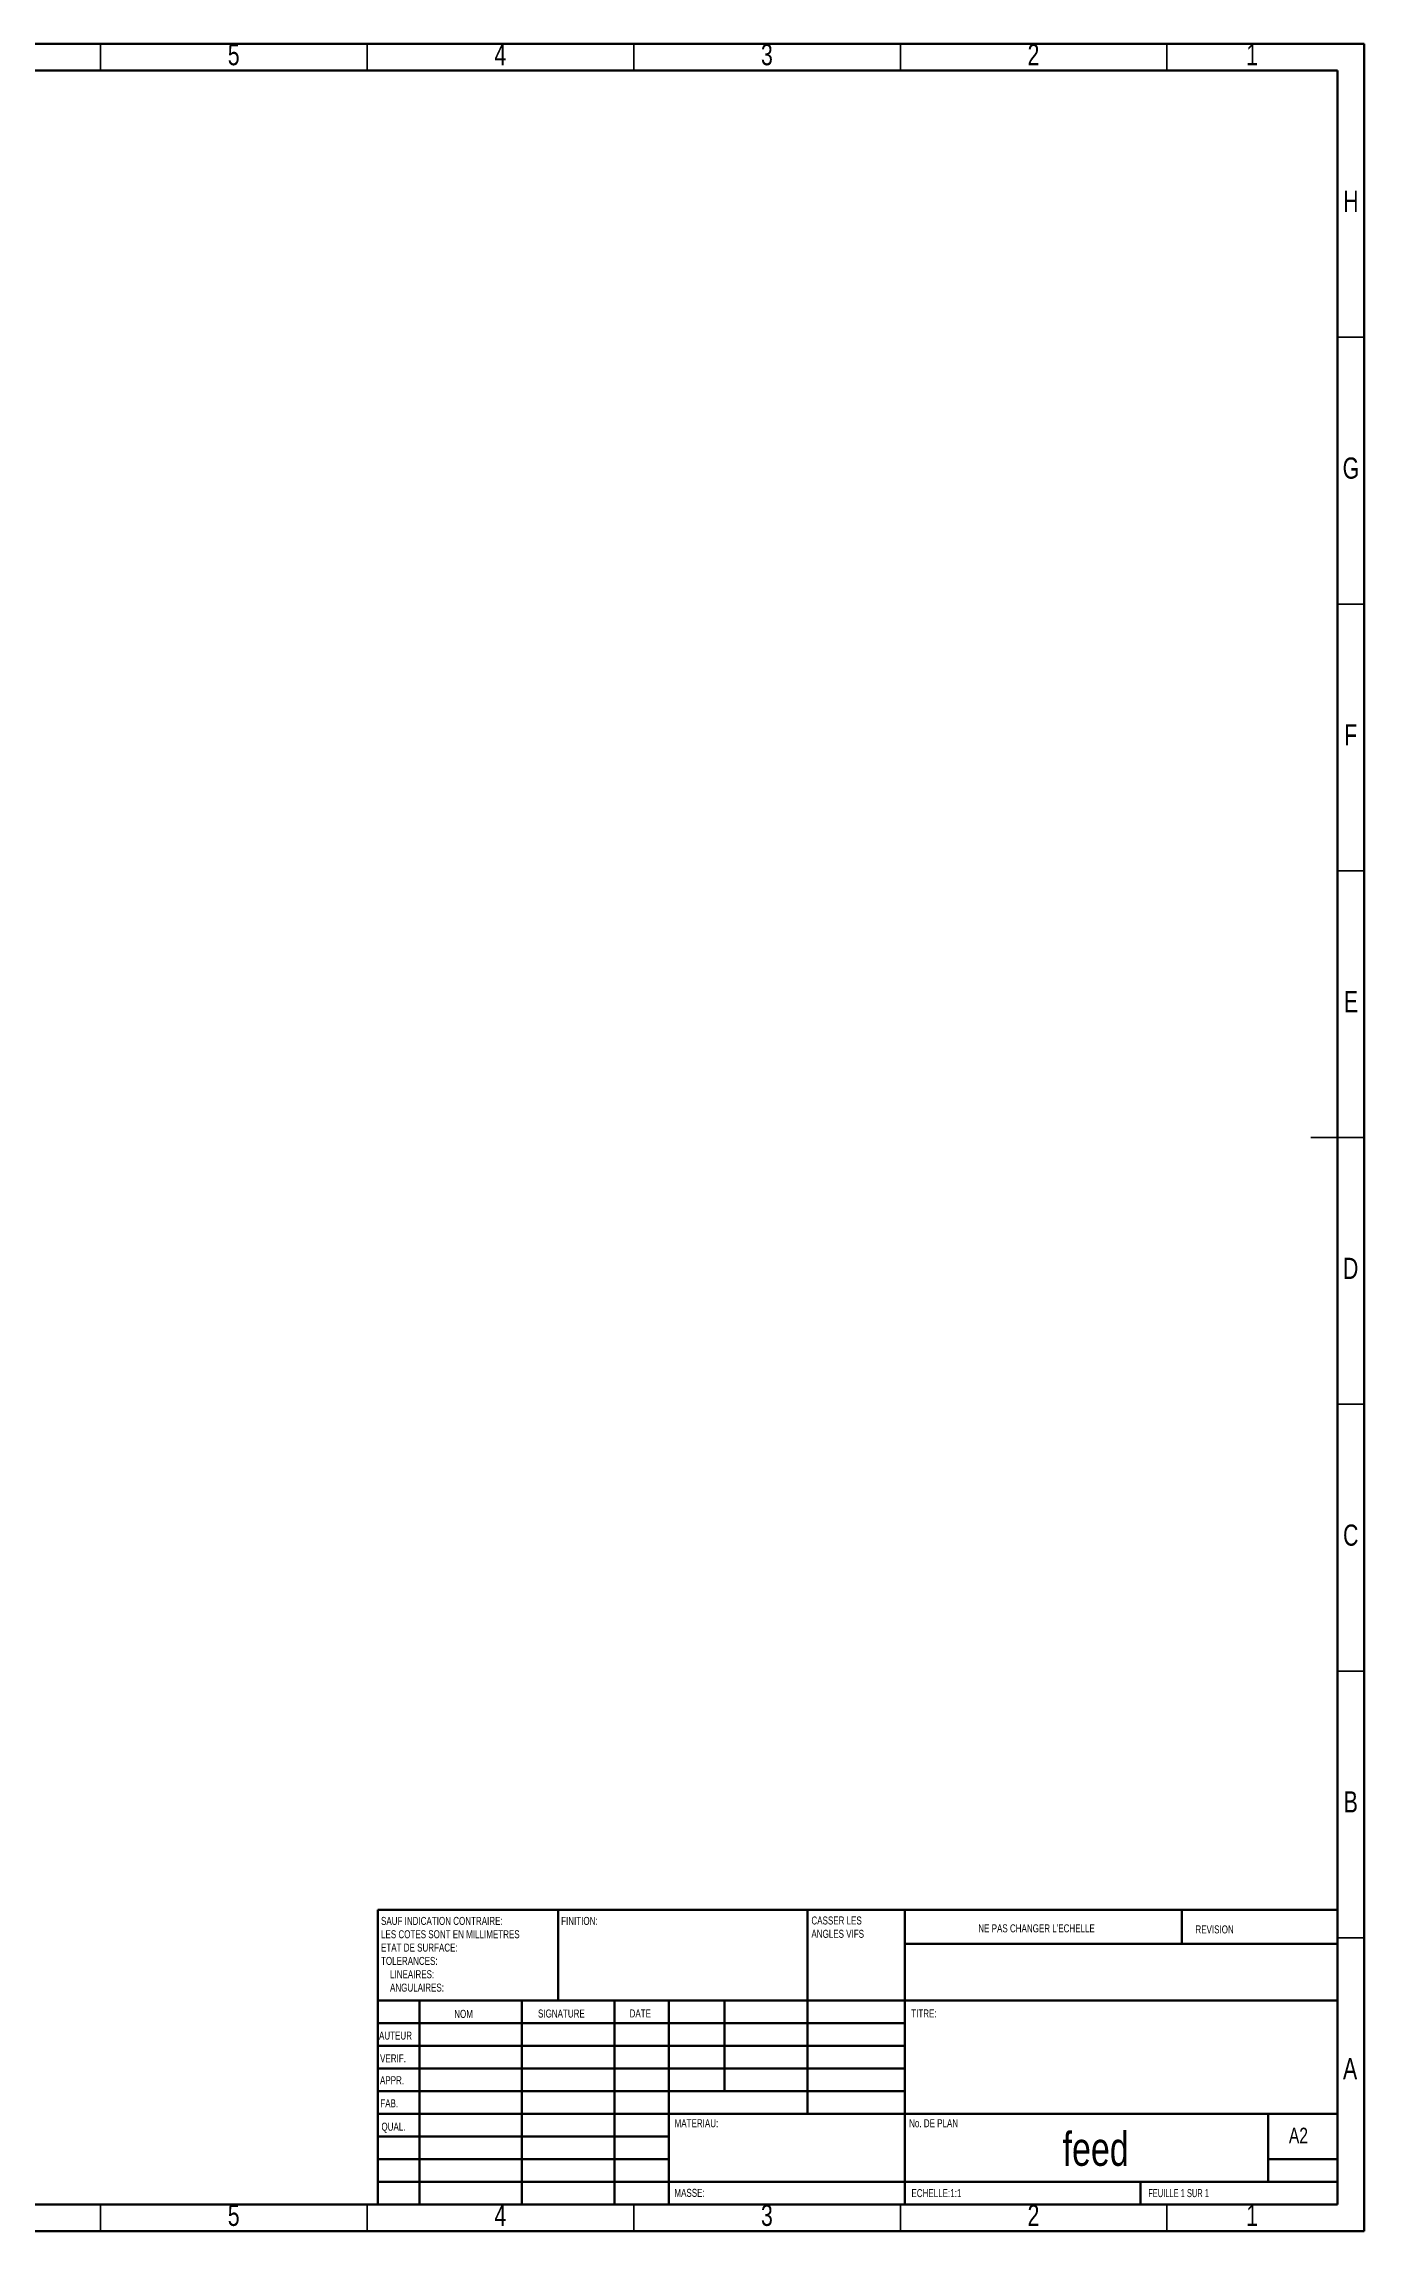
# Model space of a CAD drawing. Header units: millimetres. Extents: x 15 to 589, y 5 to 415.
# Drawn here: x 341.3 to 589, y 5 to 415 of the extents above; entities that cross this region are included whole.
import ezdxf

# ---------------------------------------------------------------- set-up
doc = ezdxf.new("R2010")
doc.units = ezdxf.units.MM
doc.styles.add('SLDTEXTSTYLE0', font='TXT', dxfattribs={"width": 0.75})
doc.styles.add('SLDTEXTSTYLE1', font='TXT', dxfattribs={"width": 0.7})

# ---------------------------------------------------------------- blocks, each defined once
blk = doc.blocks.new('SW_NOTE_0')
at = {"color": 0, "linetype": 'Continuous', "lineweight": 0, "char_height": 1.5, "attachment_point": 1, "style": 'SLDTEXTSTYLE0'}
for s, insert in [('SAUF INDICATION CONTRAIRE:', (0, 1.93)), ('LES COTES SONT EN MILLIMETRES', (0, -0.57)), ('ETAT DE SURFACE:', (0, -3.07)), ('TOLERANCES:', (0, -5.57)), ('LINEAIRES:', (1.69, -8.07)), ('ANGULAIRES:', (1.69, -10.57))]:
    blk.add_mtext(s, dxfattribs=dict(at, insert=insert))
blk = doc.blocks.new('SW_NOTE_1')
at = {"color": 0, "linetype": 'Continuous', "lineweight": 0, "char_height": 1.5, "attachment_point": 1, "style": 'SLDTEXTSTYLE0'}
for s, insert in [('CASSER LES', (0, 1.93)), ('ANGLES VIFS', (0, -0.57))]:
    blk.add_mtext(s, dxfattribs=dict(at, insert=insert))

msp = doc.modelspace()

# ---------------------------------------------------------------- linework, layer by layer
at = {"color": 7, "linetype": 'Continuous', "lineweight": 70}
for p, q in [((15, 415), (589, 415)), ((589, 415), (589, 5)), ((20, 410), (584, 410)), ((584, 410), (584, 10)), ((584, 10), (20, 10)), ((589, 5), (15, 5))]:
    msp.add_line(p, q, dxfattribs=at)
at = {"color": 7, "linetype": 'Continuous', "lineweight": 35}
for p, q in [((352, 410), (352, 415)), ((402, 410), (402, 415)), ((452, 410), (452, 415)), ((502, 410), (502, 415)), ((552, 410), (552, 415)), ((584, 360), (589, 360)), ((584, 310), (589, 310)), ((584, 260), (589, 260)), ((589, 210), (579, 210)), ((584, 210), (589, 210)), ((584, 160), (589, 160)), ((584, 110), (589, 110)), ((584, 60), (589, 60)), ((352, 10), (352, 5)), ((402, 10), (402, 5)), ((452, 10), (452, 5)), ((502, 10), (502, 5)), ((552, 10), (552, 5))]:
    msp.add_line(p, q, dxfattribs=at)
at = {"color": 7, "linetype": 'Continuous', "lineweight": 50}
for p, q in [((404, 65.25), (584, 65.25)), ((404, 65.25), (404, 10)), ((437.8, 48.25), (437.8, 65.25)), ((484.6, 65.25), (484.6, 27)), ((502.8, 65.25), (502.8, 10)), ((554.8, 58.88), (554.8, 65.25)), ((584, 58.88), (502.8, 58.88)), ((584, 48.25), (404, 48.25)), ((411.8, 48.25), (411.8, 10)), ((430.99, 48.25), (430.99, 10)), ((448.4, 48.25), (448.4, 10)), ((458.6, 10), (458.6, 48.25)), ((469, 31.25), (469, 48.25)), ((502.8, 44), (404, 44)), ((502.8, 39.75), (404, 39.75)), ((502.8, 35.5), (404, 35.5)), ((502.8, 31.25), (404, 31.25)), ((458.6, 27), (404, 27)), ((458.6, 27), (584, 27)), ((571, 14.25), (571, 27)), ((458.6, 22.75), (404, 22.75)), ((458.6, 18.5), (404, 18.5)), ((584, 18.5), (571, 18.5)), ((404, 14.25), (584, 14.25)), ((547, 10), (547, 14.25))]:
    msp.add_line(p, q, dxfattribs=at)

# ---------------------------------------------------------------- block references
at = {"color": 7, "linetype": 'Continuous', "lineweight": 0}
for name, p in [('SW_NOTE_0', (404.59, 61.99)), ('SW_NOTE_1', (485.31, 62.07))]:
    msp.add_blockref(name, p, dxfattribs=at)

# ---------------------------------------------------------------- texts
for s, insert, char_height, attachment_point, style in [('5', (376.96, 414.97), 3.97, 2, 'SLDTEXTSTYLE0'), ('4', (426.96, 414.97), 3.97, 2, 'SLDTEXTSTYLE0'), ('3', (476.96, 414.97), 3.97, 2, 'SLDTEXTSTYLE0'), ('2', (526.96, 414.97), 3.97, 2, 'SLDTEXTSTYLE0'), ('1', (567.96, 414.97), 3.97, 2, 'SLDTEXTSTYLE0'), ('H', (586.49, 387.47), 3.97, 2, 'SLDTEXTSTYLE0'), ('G', (586.49, 337.47), 3.97, 2, 'SLDTEXTSTYLE0'), ('F', (586.46, 287.47), 3.97, 2, 'SLDTEXTSTYLE0'), ('E', (586.51, 237.47), 3.97, 2, 'SLDTEXTSTYLE0'), ('D', (586.45, 187.47), 3.97, 2, 'SLDTEXTSTYLE0'), ('C', (586.46, 137.47), 3.97, 2, 'SLDTEXTSTYLE0'), ('B', (586.47, 87.47), 3.97, 2, 'SLDTEXTSTYLE0'), ('FINITION:', (438.37, 63.92), 1.5, 1, 'SLDTEXTSTYLE0'), ("NE PAS CHANGER L'ECHELLE", (516.61, 62.53), 1.5, 1, 'SLDTEXTSTYLE0'), ('REVISION', (557.33, 62.33), 1.5, 1, 'SLDTEXTSTYLE0'), ('NOM', (418.32, 46.5), 1.5, 1, 'SLDTEXTSTYLE0'), ('SIGNATURE', (434.03, 46.56), 1.5, 1, 'SLDTEXTSTYLE0'), ('DATE', (451.21, 46.58), 1.5, 1, 'SLDTEXTSTYLE0'), ('TITRE:', (504.03, 46.58), 1.5, 1, 'SLDTEXTSTYLE0'), ('AUTEUR', (404.21, 42.43), 1.5, 1, 'SLDTEXTSTYLE0'), ('VERIF.', (404.41, 38.15), 1.5, 1, 'SLDTEXTSTYLE0'), ('A', (586.34, 37.47), 3.97, 2, 'SLDTEXTSTYLE0'), ('APPR.', (404.4, 34.06), 1.5, 1, 'SLDTEXTSTYLE0'), ('FAB.', (404.46, 29.73), 1.5, 1, 'SLDTEXTSTYLE0'), ('QUAL.', (404.67, 25.35), 1.5, 1, 'SLDTEXTSTYLE0'), ('MATERIAU:', (459.65, 25.99), 1.5, 1, 'SLDTEXTSTYLE0'), ('No. DE PLAN', (503.63, 25.99), 1.5, 1, 'SLDTEXTSTYLE0'), ('feed', (538.62, 23.61), 6.35, 2, 'SLDTEXTSTYLE0'), ('A2', (574.87, 24.41), 2.91, 1, 'SLDTEXTSTYLE0'), ('MASSE:', (459.62, 12.95), 1.499, 1, 'SLDTEXTSTYLE0'), ('ECHELLE:1:1', (504.07, 12.9), 1.5, 1, 'SLDTEXTSTYLE0'), ('FEUILLE 1 SUR 1', (548.48, 12.9), 1.5, 1, 'SLDTEXTSTYLE1'), ('5', (376.96, 9.97), 3.97, 2, 'SLDTEXTSTYLE0'), ('4', (426.96, 9.97), 3.97, 2, 'SLDTEXTSTYLE0'), ('3', (476.96, 9.97), 3.97, 2, 'SLDTEXTSTYLE0'), ('2', (526.96, 9.97), 3.97, 2, 'SLDTEXTSTYLE0'), ('1', (567.96, 9.97), 3.97, 2, 'SLDTEXTSTYLE0')]:
    msp.add_mtext(s, dxfattribs=dict(at, insert=insert, char_height=char_height, attachment_point=attachment_point, style=style))

doc.saveas('drawing.dxf')
